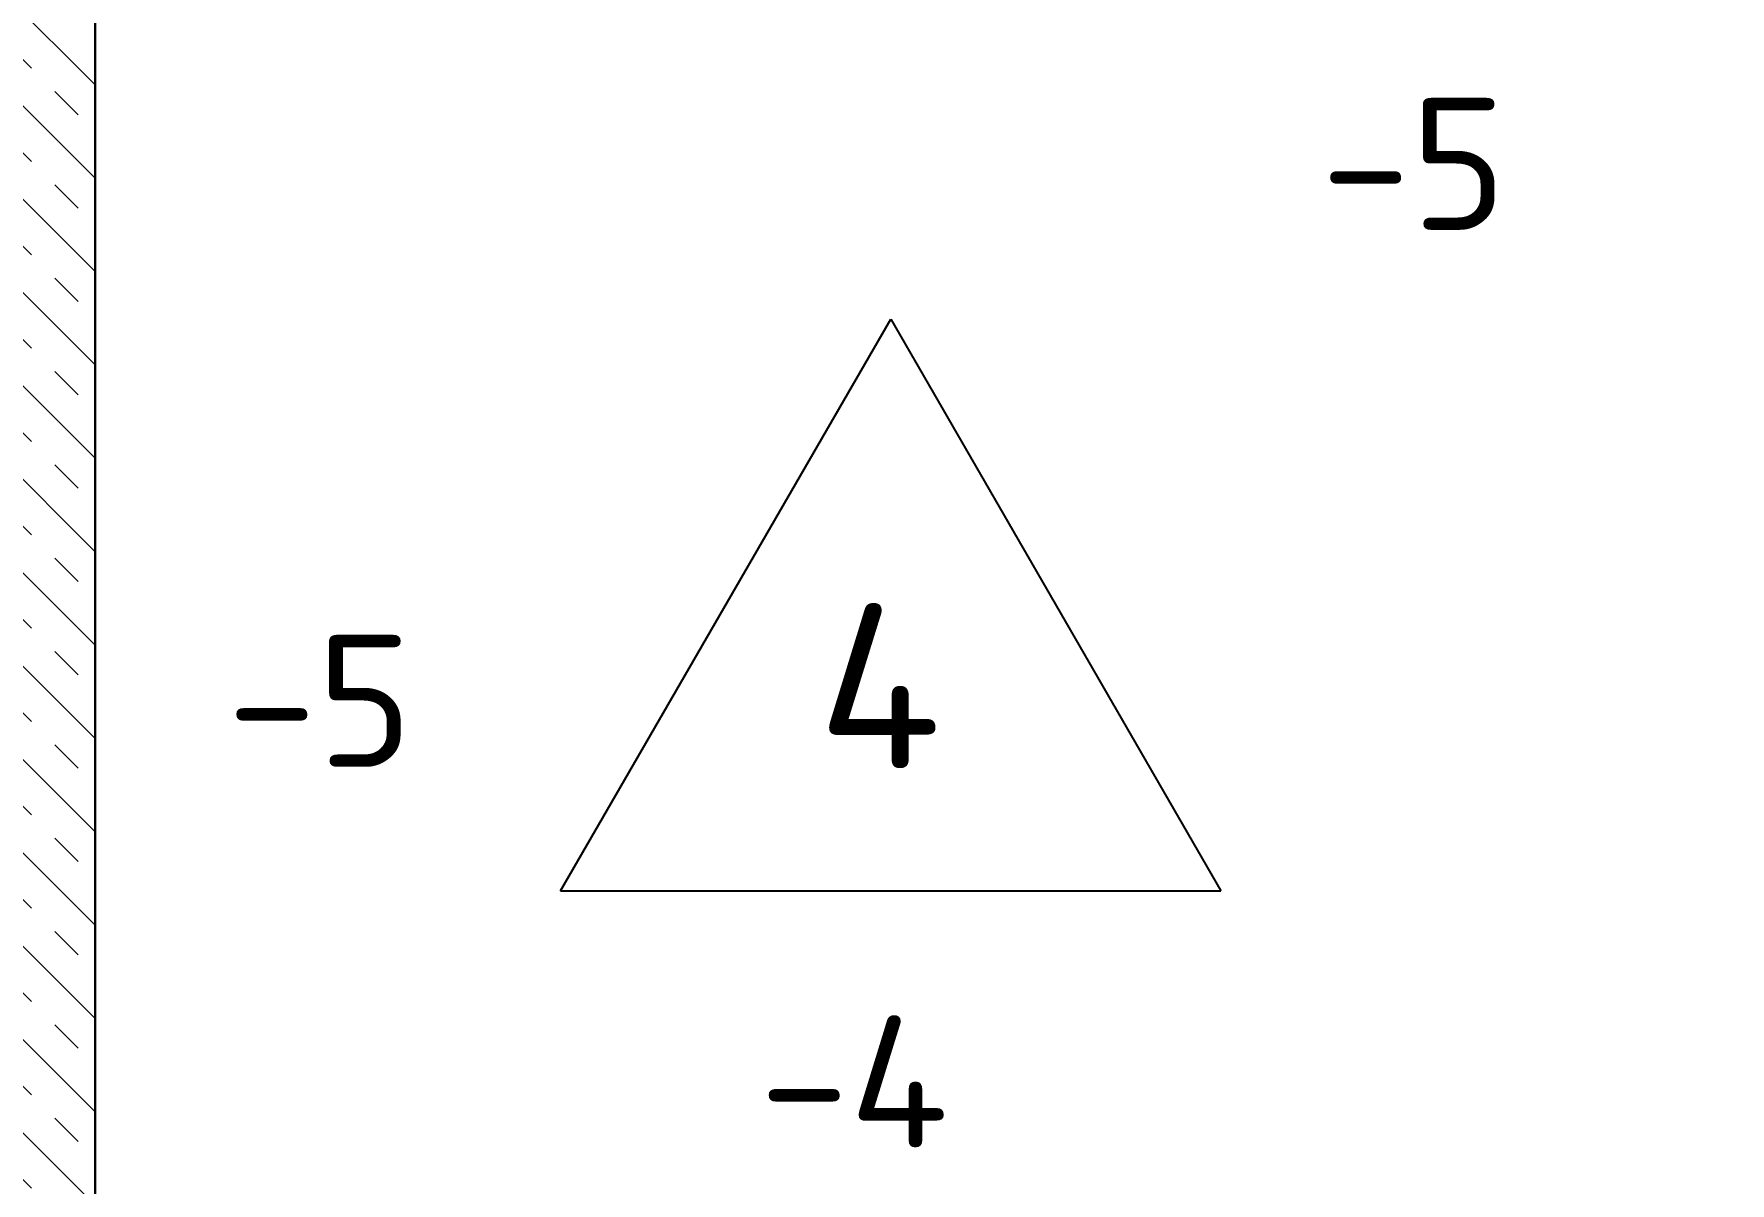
# Model space of a CAD drawing. Header units: metres. Extents: x -7665 to -5405, y -4871 to -3608.
# Drawn here: x -5492.494 to -5489.925, y -4864.573 to -4862.832 of the extents above; entities that cross this region are included whole.
import ezdxf
from ezdxf.enums import TextEntityAlignment as Align

# ---------------------------------------------------------------- set-up
doc = ezdxf.new("R2010")
doc.units = ezdxf.units.M
for name, color, linetype in [('01', 123, 'Continuous'), ('высотные отклонения', 7, 'Continuous'), ('Стены', 7, 'Continuous')]:
    doc.layers.add(name, color=color, linetype=linetype)
doc.layers.add('_5-1_Площадь помещений', color=2, linetype='Continuous', lineweight=30, plot=False)
doc.layers.add('Стены штриховка', color=7, linetype='Continuous', lineweight=9)
doc.styles.add('Норм 2.5', font='isocpeur.ttf', dxfattribs={"height": 2.5})

# ---------------------------------------------------------------- blocks, each defined once
blk = doc.blocks.new('Номер_помещения')
blk.add_wipeout([(-5, 0), (0, 8.659999999999854), (5, 0)])
for p, q in [((-5, 0), (0, 8.659999999999854)), ((0, 8.659999999999854), (5, 0)), ((-5, 0), (5, 0))]:
    blk.add_line(p, q)
at = {"style": 'Норм 2.5'}
blk.add_attdef('НОМЕР', text='', height=2.5, dxfattribs=at).set_placement((-0.1712660301878657, 3.102129743254984), align=Align.MIDDLE_CENTER)

msp = doc.modelspace()

# ---------------------------------------------------------------- hatches: boundary and pattern name
at = {"layer": 'Стены штриховка'}
h = msp.add_hatch(dxfattribs=at)
h.set_pattern_fill('ASHLER', color=256, scale=0.2, angle=270, pattern_type=2)
h.set_pattern_definition([(315, (-8245.935953851736, -4184.874212591381), (0.07071067811865477, 0.07071067811865474), []), (315, (-8245.865253851736, -4184.874212591381), (0.07071067811865477, 0.07071067811865474), [0.05, -0.05])])
h.paths.add_polyline_path([(-5492.401115731889, -4859.757081335562), (-5492.551365646553, -4859.757081335562), (-5492.551365646553, -4859.882081335562), (-5492.401115731889, -4859.882081335562)])
h.paths.add_polyline_path([(-5492.401115731889, -4859.882081335562), (-5492.551365646553, -4859.882081335562), (-5492.551365646553, -4866.012081335562), (-5492.401115731889, -4866.012081335562)])

# ---------------------------------------------------------------- linework, layer by layer
at = {"layer": '_5-1_Площадь помещений', "elevation": -1.060000000000002}
msp.add_lwpolyline([(-5489.762106863813, -4865.667120819142), (-5492.401115731889, -4865.667120819142), (-5492.401115731889, -4859.757081335562), (-5489.762106863813, -4859.757081335562)], close=True, dxfattribs=at)
at = {"layer": 'Стены'}
msp.add_lwpolyline([(-5492.551365646553, -4859.757081335562), (-5492.401115731889, -4859.757081335562), (-5492.401115731889, -4866.012081335562), (-5492.551365646553, -4866.012081335562)], close=True, dxfattribs=at)

# ---------------------------------------------------------------- next in the draw order: block references
at = {"layer": '01', "xscale": 0.1, "yscale": 0.1, "zscale": 0.1}
msp.add_blockref('Номер_помещения', (-5491.196090378215, -4864.129895990395), dxfattribs=at).add_auto_attribs({'НОМЕР': '4'})

# ---------------------------------------------------------------- next in the draw order: texts
at = {"layer": 'высотные отклонения', "char_height": 0.2, "width": 0.2, "attachment_point": 5, "style": 'Норм 2.5', "bg_fill": 3, "box_fill_scale": 1.1, "bg_fill_color": 256, "bg_fill_true_color": 13158600, "bg_fill_transparency": 0}
for s, insert in [('-5', (-5490.403883716969, -4863.028630896972, 20.645)), ('-5', (-5492.060514727046, -4863.842101678823, 20.643)), ('-4', (-5491.251832028317, -4864.419081468291, 20.646))]:
    msp.add_mtext(s, dxfattribs=dict(at, insert=insert))

doc.saveas('drawing.dxf')
